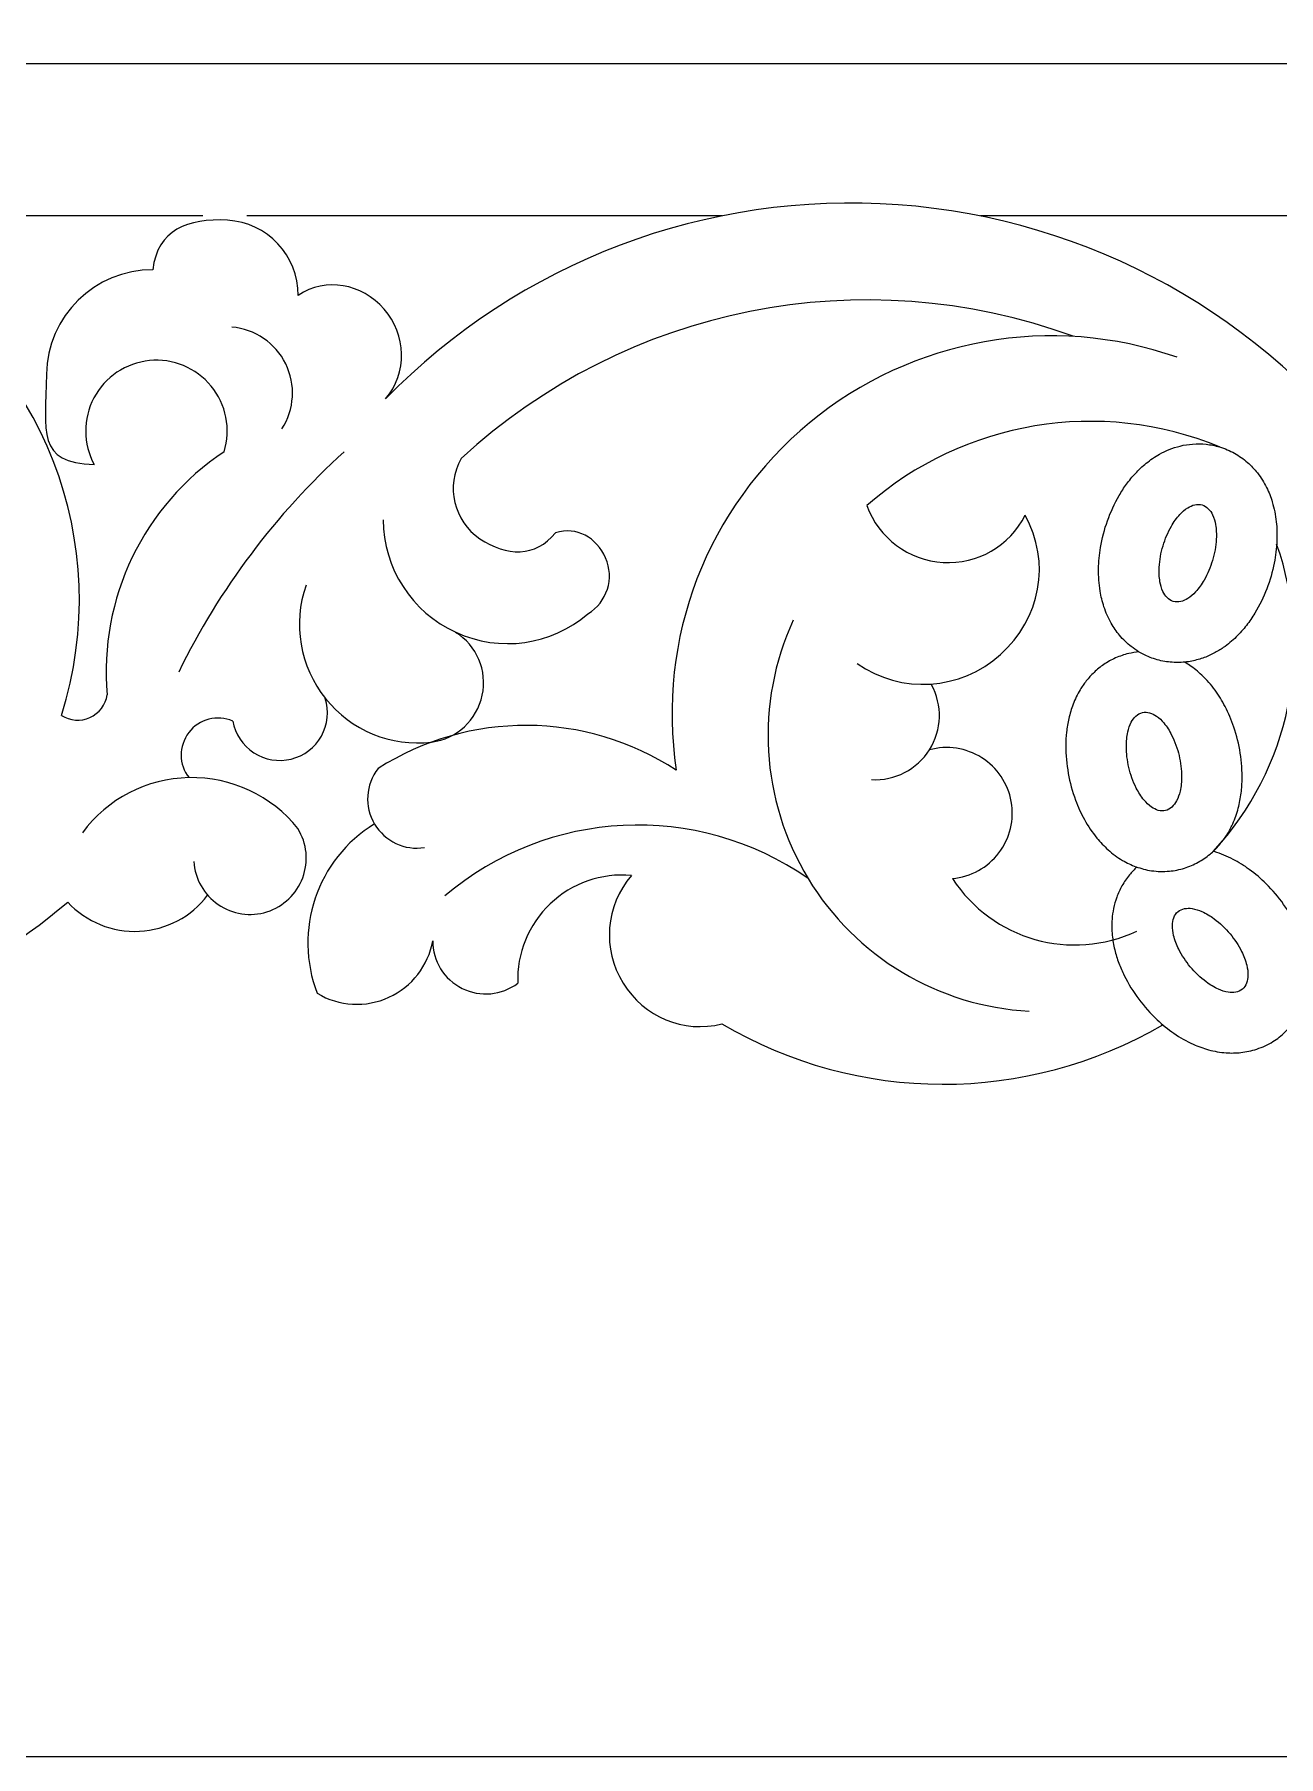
# Model space of a CAD drawing. Header units: millimetres. Extents: x 5151 to 5396, y 1629 to 1892.
# Drawn here: x 5303 to 5331.88, y 1769.91 to 1809.92 of the extents above; entities that cross this region are included whole.
import ezdxf

# ---------------------------------------------------------------- set-up
doc = ezdxf.new("R2010")
doc.units = ezdxf.units.MM
doc.header["$MEASUREMENT"] = 0
doc.layers.add('SITARA ALL', color=18, linetype='Continuous', true_color=0x000000)

msp = doc.modelspace()

# ---------------------------------------------------------------- linework, layer by layer
at = {"layer": 'SITARA ALL', "lineweight": 9}
for points, knots in [([(5151.918, 1891.909), (5151.918, 1891.909), (5395.918, 1891.909), (5395.918, 1891.909), (5395.918, 1891.909), (5395.918, 1769.909), (5395.918, 1769.909), (5395.918, 1769.909), (5151.918, 1769.909), (5151.918, 1769.909), (5151.918, 1769.909), (5151.918, 1891.909), (5151.918, 1891.909)], [0, 0, 0, 0, 0.25, 0.25, 0.25, 0.5, 0.5, 0.5, 0.75, 0.75, 0.75, 1, 1, 1, 1]), ([(5303.622, 1794.098), (5304.89, 1798.084), (5303.2, 1802.413), (5299.567, 1804.486), (5295.934, 1806.559), (5291.508, 1805.986), (5288.722, 1802.866)], [0, 0, 0, 0, 0.333333, 0.333333, 0.333333, 1, 1, 1, 1]), ([(5334.193, 1799.769), (5331.572, 1803.374), (5327.494, 1805.64), (5323.048, 1805.96), (5318.601, 1806.28), (5314.259, 1804.641), (5311.149, 1801.448)], [0, 0, 0, 0, 0.333333, 0.333333, 0.333333, 1, 1, 1, 1]), ([(5309.116, 1803.854), (5309.124, 1804.779), (5308.404, 1805.548), (5307.481, 1805.601), (5306.557, 1805.654), (5305.845, 1805.371), (5305.747, 1804.451)], [0, 0, 0, 0, 0.333333, 0.333333, 0.333333, 1, 1, 1, 1]), ([(5305.747, 1804.451), (5304.398, 1804.453), (5303.297, 1803.372), (5303.275, 1802.024), (5303.253, 1800.675), (5303.037, 1799.964), (5304.385, 1799.923)], [0, 0, 0, 0, 0.333333, 0.333333, 0.333333, 1, 1, 1, 1]), ([(5311.149, 1801.448), (5311.656, 1802.056), (5311.641, 1802.943), (5311.115, 1803.535), (5310.589, 1804.126), (5309.779, 1804.287), (5309.116, 1803.854)], [0, 0, 0, 0, 0.333333, 0.333333, 0.333333, 1, 1, 1, 1]), ([(5329.525, 1802.417), (5326.611, 1803.442), (5323.373, 1802.864), (5320.993, 1800.894), (5318.613, 1798.925), (5317.436, 1795.882), (5317.898, 1792.828)], [0, 0, 0, 0, 0.333333, 0.333333, 0.333333, 1, 1, 1, 1]), ([(5308.741, 1800.753), (5309.035, 1801.206), (5309.069, 1801.781), (5308.83, 1802.266), (5308.591, 1802.75), (5308.12, 1803.074), (5307.582, 1803.117)], [0, 0, 0, 0, 0.333333, 0.333333, 0.333333, 1, 1, 1, 1]), ([(5307.401, 1800.224), (5307.562, 1800.751), (5307.448, 1801.323), (5307.098, 1801.748), (5306.749, 1802.173), (5306.214, 1802.396), (5305.667, 1802.34), (5305.119, 1802.285), (5304.635, 1801.959), (5304.378, 1801.472), (5304.121, 1800.986), (5304.122, 1800.407), (5304.385, 1799.923)], [0, 0, 0, 0, 0.2, 0.2, 0.2, 0.4, 0.4, 0.4, 0.6, 0.6, 0.6, 1, 1, 1, 1]), ([(5330.515, 1800.334), (5330.412, 1800.365), (5330.306, 1800.386), (5330.199, 1800.397), (5330.096, 1800.408), (5329.992, 1800.409), (5329.888, 1800.402), (5329.791, 1800.394), (5329.695, 1800.379), (5329.6, 1800.356), (5329.513, 1800.335), (5329.427, 1800.307), (5329.343, 1800.274), (5329.267, 1800.243), (5329.192, 1800.207), (5329.119, 1800.166), (5329.01, 1800.105), (5328.906, 1800.034), (5328.809, 1799.955), (5328.72, 1799.882), (5328.637, 1799.804), (5328.559, 1799.72), (5328.486, 1799.64), (5328.417, 1799.557), (5328.354, 1799.469), (5328.292, 1799.385), (5328.235, 1799.297), (5328.183, 1799.207), (5328.074, 1799.02), (5327.984, 1798.823), (5327.911, 1798.62), (5327.839, 1798.417), (5327.785, 1798.209), (5327.749, 1797.997), (5327.722, 1797.833), (5327.706, 1797.668), (5327.703, 1797.501), (5327.7, 1797.329), (5327.712, 1797.156), (5327.74, 1796.986), (5327.76, 1796.862), (5327.79, 1796.74), (5327.829, 1796.621), (5327.873, 1796.488), (5327.929, 1796.36), (5327.998, 1796.239), (5328.055, 1796.14), (5328.119, 1796.046), (5328.192, 1795.959), (5328.274, 1795.861), (5328.365, 1795.773), (5328.464, 1795.695), (5328.573, 1795.61), (5328.691, 1795.538), (5328.816, 1795.481), (5328.924, 1795.431), (5329.037, 1795.394), (5329.153, 1795.368), (5329.267, 1795.342), (5329.383, 1795.329), (5329.5, 1795.327), (5329.611, 1795.325), (5329.721, 1795.334), (5329.83, 1795.352), (5329.93, 1795.37), (5330.029, 1795.396), (5330.125, 1795.429), (5330.213, 1795.46), (5330.298, 1795.497), (5330.381, 1795.541), (5330.457, 1795.58), (5330.53, 1795.625), (5330.6, 1795.673), (5330.707, 1795.747), (5330.807, 1795.83), (5330.899, 1795.921), (5330.985, 1796.005), (5331.065, 1796.095), (5331.138, 1796.189), (5331.209, 1796.28), (5331.274, 1796.375), (5331.334, 1796.473), (5331.443, 1796.653), (5331.535, 1796.841), (5331.609, 1797.038), (5331.683, 1797.232), (5331.741, 1797.433), (5331.781, 1797.637), (5331.815, 1797.807), (5331.835, 1797.979), (5331.843, 1798.152), (5331.849, 1798.3), (5331.845, 1798.448), (5331.829, 1798.594), (5331.813, 1798.751), (5331.782, 1798.906), (5331.737, 1799.057), (5331.702, 1799.171), (5331.658, 1799.283), (5331.605, 1799.39), (5331.546, 1799.51), (5331.475, 1799.624), (5331.392, 1799.73), (5331.322, 1799.819), (5331.244, 1799.901), (5331.159, 1799.976), (5331.067, 1800.057), (5330.966, 1800.128), (5330.859, 1800.188), (5330.75, 1800.249), (5330.635, 1800.298), (5330.515, 1800.334)], [0, 0, 0, 0, 0.026316, 0.026316, 0.026316, 0.052632, 0.052632, 0.052632, 0.078947, 0.078947, 0.078947, 0.105263, 0.105263, 0.105263, 0.131579, 0.131579, 0.131579, 0.157895, 0.157895, 0.157895, 0.184211, 0.184211, 0.184211, 0.210526, 0.210526, 0.210526, 0.236842, 0.236842, 0.236842, 0.263158, 0.263158, 0.263158, 0.289474, 0.289474, 0.289474, 0.315789, 0.315789, 0.315789, 0.342105, 0.342105, 0.342105, 0.368421, 0.368421, 0.368421, 0.394737, 0.394737, 0.394737, 0.421053, 0.421053, 0.421053, 0.447368, 0.447368, 0.447368, 0.473684, 0.473684, 0.473684, 0.5, 0.5, 0.5, 0.526316, 0.526316, 0.526316, 0.552632, 0.552632, 0.552632, 0.578947, 0.578947, 0.578947, 0.605263, 0.605263, 0.605263, 0.631579, 0.631579, 0.631579, 0.657895, 0.657895, 0.657895, 0.684211, 0.684211, 0.684211, 0.710526, 0.710526, 0.710526, 0.736842, 0.736842, 0.736842, 0.763158, 0.763158, 0.763158, 0.789474, 0.789474, 0.789474, 0.815789, 0.815789, 0.815789, 0.842105, 0.842105, 0.842105, 0.868421, 0.868421, 0.868421, 0.894737, 0.894737, 0.894737, 0.921053, 0.921053, 0.921053, 0.947368, 0.947368, 0.947368, 1, 1, 1, 1]), ([(5312.905, 1800.063), (5312.541, 1799.423), (5312.731, 1798.611), (5313.341, 1798.2), (5313.951, 1797.788), (5314.636, 1797.764), (5315.093, 1798.341)], [0, 0, 0, 0, 0.333333, 0.333333, 0.333333, 1, 1, 1, 1]), ([(5322.324, 1798.971), (5322.597, 1798.217), (5323.294, 1797.698), (5324.095, 1797.652), (5324.896, 1797.605), (5325.641, 1798.028), (5325.999, 1798.746)], [0, 0, 0, 0, 0.333333, 0.333333, 0.333333, 1, 1, 1, 1]), ([(5330.111, 1798.987), (5330.054, 1799.003), (5329.995, 1799.004), (5329.938, 1798.991), (5329.879, 1798.976), (5329.824, 1798.952), (5329.773, 1798.919), (5329.707, 1798.876), (5329.646, 1798.824), (5329.592, 1798.765), (5329.516, 1798.682), (5329.45, 1798.59), (5329.394, 1798.492), (5329.312, 1798.348), (5329.248, 1798.197), (5329.201, 1798.039), (5329.151, 1797.875), (5329.121, 1797.706), (5329.111, 1797.536), (5329.105, 1797.425), (5329.111, 1797.314), (5329.129, 1797.204), (5329.142, 1797.127), (5329.165, 1797.051), (5329.197, 1796.979), (5329.222, 1796.925), (5329.256, 1796.876), (5329.297, 1796.833), (5329.336, 1796.792), (5329.384, 1796.763), (5329.438, 1796.746), (5329.494, 1796.73), (5329.554, 1796.729), (5329.61, 1796.742), (5329.669, 1796.757), (5329.725, 1796.781), (5329.775, 1796.814), (5329.842, 1796.857), (5329.903, 1796.909), (5329.956, 1796.968), (5330.032, 1797.051), (5330.099, 1797.143), (5330.154, 1797.242), (5330.236, 1797.385), (5330.301, 1797.536), (5330.348, 1797.694), (5330.397, 1797.858), (5330.427, 1798.027), (5330.437, 1798.197), (5330.443, 1798.308), (5330.437, 1798.419), (5330.419, 1798.529), (5330.406, 1798.606), (5330.383, 1798.682), (5330.351, 1798.754), (5330.326, 1798.808), (5330.293, 1798.858), (5330.251, 1798.9), (5330.212, 1798.941), (5330.164, 1798.97), (5330.111, 1798.987)], [0, 0, 0, 0, 0.05, 0.05, 0.05, 0.1, 0.1, 0.1, 0.15, 0.15, 0.15, 0.2, 0.2, 0.2, 0.25, 0.25, 0.25, 0.3, 0.3, 0.3, 0.35, 0.35, 0.35, 0.4, 0.4, 0.4, 0.45, 0.45, 0.45, 0.5, 0.5, 0.5, 0.55, 0.55, 0.55, 0.6, 0.6, 0.6, 0.65, 0.65, 0.65, 0.7, 0.7, 0.7, 0.75, 0.75, 0.75, 0.8, 0.8, 0.8, 0.85, 0.85, 0.85, 0.9, 0.9, 0.9, 0.95, 0.95, 0.95, 1, 1, 1, 1]), ([(5311.096, 1798.643), (5311.098, 1797.517), (5311.757, 1796.495), (5312.781, 1796.028), (5313.806, 1795.561), (5314.995, 1795.722), (5315.847, 1796.459)], [0, 0, 0, 0, 0.333333, 0.333333, 0.333333, 1, 1, 1, 1]), ([(5315.847, 1796.459), (5316.292, 1796.725), (5316.468, 1797.282), (5316.258, 1797.756), (5316.048, 1798.23), (5315.589, 1798.492), (5315.093, 1798.341)], [0, 0, 0, 0, 0.333333, 0.333333, 0.333333, 1, 1, 1, 1]), ([(5322.099, 1795.3), (5323.122, 1794.587), (5324.501, 1794.675), (5325.426, 1795.511), (5326.351, 1796.347), (5326.606, 1797.657), (5325.999, 1798.746)], [0, 0, 0, 0, 0.333333, 0.333333, 0.333333, 1, 1, 1, 1]), ([(5273.96, 1797.214), (5276.255, 1791.587), (5281.099, 1787.393), (5286.996, 1785.925), (5292.894, 1784.458), (5299.104, 1785.864), (5303.769, 1789.759)], [0, 0, 0, 0, 0.333333, 0.333333, 0.333333, 1, 1, 1, 1]), ([(5309.303, 1797.124), (5308.989, 1796.227), (5309.16, 1795.231), (5309.755, 1794.49), (5310.349, 1793.749), (5311.275, 1793.365), (5312.218, 1793.477)], [0, 0, 0, 0, 0.333333, 0.333333, 0.333333, 1, 1, 1, 1]), ([(5312.218, 1793.477), (5312.801, 1793.554), (5313.272, 1793.989), (5313.393, 1794.564), (5313.515, 1795.139), (5313.273, 1795.721), (5312.771, 1796.027)], [0, 0, 0, 0, 0.333333, 0.333333, 0.333333, 1, 1, 1, 1]), ([(5320.612, 1796.306), (5319.727, 1794.374), (5319.857, 1792.128), (5320.959, 1790.31), (5322.06, 1788.492), (5323.973, 1787.338), (5326.096, 1787.228)], [0, 0, 0, 0, 0.333333, 0.333333, 0.333333, 1, 1, 1, 1]), ([(5328.403, 1795.534), (5328.298, 1795.509), (5328.196, 1795.475), (5328.097, 1795.431), (5328.002, 1795.389), (5327.911, 1795.338), (5327.826, 1795.28), (5327.745, 1795.225), (5327.669, 1795.164), (5327.599, 1795.097), (5327.533, 1795.035), (5327.473, 1794.968), (5327.417, 1794.898), (5327.366, 1794.832), (5327.319, 1794.764), (5327.276, 1794.693), (5327.212, 1794.585), (5327.157, 1794.472), (5327.112, 1794.355), (5327.071, 1794.248), (5327.038, 1794.138), (5327.013, 1794.026), (5326.989, 1793.921), (5326.971, 1793.814), (5326.96, 1793.707), (5326.949, 1793.603), (5326.943, 1793.499), (5326.942, 1793.394), (5326.942, 1793.178), (5326.961, 1792.963), (5327, 1792.75), (5327.038, 1792.539), (5327.095, 1792.331), (5327.169, 1792.13), (5327.227, 1791.974), (5327.296, 1791.822), (5327.376, 1791.677), (5327.459, 1791.525), (5327.556, 1791.382), (5327.665, 1791.248), (5327.744, 1791.151), (5327.831, 1791.06), (5327.925, 1790.976), (5328.028, 1790.883), (5328.141, 1790.8), (5328.261, 1790.729), (5328.359, 1790.671), (5328.462, 1790.622), (5328.569, 1790.583), (5328.688, 1790.539), (5328.811, 1790.508), (5328.936, 1790.489), (5329.073, 1790.47), (5329.211, 1790.466), (5329.348, 1790.479), (5329.467, 1790.491), (5329.583, 1790.514), (5329.696, 1790.549), (5329.808, 1790.584), (5329.916, 1790.63), (5330.018, 1790.687), (5330.115, 1790.74), (5330.206, 1790.803), (5330.291, 1790.873), (5330.369, 1790.938), (5330.442, 1791.01), (5330.508, 1791.087), (5330.569, 1791.158), (5330.625, 1791.232), (5330.675, 1791.311), (5330.721, 1791.383), (5330.762, 1791.458), (5330.799, 1791.535), (5330.855, 1791.653), (5330.9, 1791.774), (5330.935, 1791.899), (5330.967, 1792.015), (5330.992, 1792.132), (5331.009, 1792.251), (5331.024, 1792.365), (5331.034, 1792.48), (5331.037, 1792.594), (5331.041, 1792.804), (5331.027, 1793.014), (5330.994, 1793.221), (5330.961, 1793.426), (5330.911, 1793.629), (5330.844, 1793.826), (5330.789, 1793.99), (5330.721, 1794.15), (5330.641, 1794.304), (5330.573, 1794.435), (5330.496, 1794.561), (5330.409, 1794.68), (5330.317, 1794.808), (5330.213, 1794.927), (5330.098, 1795.035), (5330.011, 1795.117), (5329.918, 1795.192), (5329.819, 1795.259), (5329.779, 1795.285), (5329.738, 1795.311), (5329.696, 1795.335)], [0, 0, 0, 0, 0.028571, 0.028571, 0.028571, 0.057143, 0.057143, 0.057143, 0.085714, 0.085714, 0.085714, 0.114286, 0.114286, 0.114286, 0.142857, 0.142857, 0.142857, 0.171429, 0.171429, 0.171429, 0.2, 0.2, 0.2, 0.228571, 0.228571, 0.228571, 0.257143, 0.257143, 0.257143, 0.285714, 0.285714, 0.285714, 0.314286, 0.314286, 0.314286, 0.342857, 0.342857, 0.342857, 0.371429, 0.371429, 0.371429, 0.4, 0.4, 0.4, 0.428571, 0.428571, 0.428571, 0.457143, 0.457143, 0.457143, 0.485714, 0.485714, 0.485714, 0.514286, 0.514286, 0.514286, 0.542857, 0.542857, 0.542857, 0.571429, 0.571429, 0.571429, 0.6, 0.6, 0.6, 0.628571, 0.628571, 0.628571, 0.657143, 0.657143, 0.657143, 0.685714, 0.685714, 0.685714, 0.714286, 0.714286, 0.714286, 0.742857, 0.742857, 0.742857, 0.771429, 0.771429, 0.771429, 0.8, 0.8, 0.8, 0.828571, 0.828571, 0.828571, 0.857143, 0.857143, 0.857143, 0.885714, 0.885714, 0.885714, 0.914286, 0.914286, 0.914286, 0.942857, 0.942857, 0.942857, 1, 1, 1, 1]), ([(5322.434, 1792.606), (5322.975, 1792.575), (5323.491, 1792.842), (5323.779, 1793.301), (5324.067, 1793.76), (5324.085, 1794.335), (5323.822, 1794.809)], [0, 0, 0, 0, 0.333333, 0.333333, 0.333333, 1, 1, 1, 1]), ([(5303.622, 1794.098), (5303.82, 1793.971), (5304.07, 1793.952), (5304.285, 1794.049), (5304.5, 1794.146), (5304.651, 1794.343), (5304.687, 1794.576)], [0, 0, 0, 0, 0.333333, 0.333333, 0.333333, 1, 1, 1, 1]), ([(5307.603, 1793.965), (5307.658, 1793.663), (5307.834, 1793.398), (5308.091, 1793.231), (5308.348, 1793.064), (5308.66, 1793.011), (5308.958, 1793.084), (5309.255, 1793.158), (5309.509, 1793.351), (5309.659, 1793.618), (5309.809, 1793.885), (5309.842, 1794.2), (5309.75, 1794.492)], [0, 0, 0, 0, 0.2, 0.2, 0.2, 0.4, 0.4, 0.4, 0.6, 0.6, 0.6, 1, 1, 1, 1]), ([(5307.603, 1793.965), (5307.241, 1794.123), (5306.818, 1794.012), (5306.58, 1793.697), (5306.342, 1793.382), (5306.339, 1792.959), (5306.589, 1792.654)], [0, 0, 0, 0, 0.333333, 0.333333, 0.333333, 1, 1, 1, 1]), ([(5328.723, 1794.164), (5328.666, 1794.15), (5328.614, 1794.122), (5328.572, 1794.081), (5328.528, 1794.04), (5328.492, 1793.991), (5328.464, 1793.938), (5328.428, 1793.867), (5328.401, 1793.792), (5328.384, 1793.714), (5328.36, 1793.603), (5328.348, 1793.491), (5328.349, 1793.378), (5328.349, 1793.213), (5328.369, 1793.049), (5328.407, 1792.889), (5328.445, 1792.722), (5328.504, 1792.561), (5328.58, 1792.408), (5328.63, 1792.309), (5328.691, 1792.216), (5328.761, 1792.13), (5328.811, 1792.069), (5328.868, 1792.015), (5328.932, 1791.969), (5328.98, 1791.934), (5329.034, 1791.908), (5329.091, 1791.891), (5329.145, 1791.876), (5329.202, 1791.874), (5329.257, 1791.886), (5329.313, 1791.9), (5329.366, 1791.929), (5329.408, 1791.969), (5329.452, 1792.011), (5329.488, 1792.059), (5329.515, 1792.113), (5329.552, 1792.184), (5329.579, 1792.259), (5329.596, 1792.337), (5329.62, 1792.447), (5329.632, 1792.56), (5329.631, 1792.673), (5329.63, 1792.838), (5329.611, 1793.002), (5329.573, 1793.162), (5329.535, 1793.328), (5329.476, 1793.49), (5329.4, 1793.642), (5329.35, 1793.742), (5329.289, 1793.835), (5329.219, 1793.921), (5329.169, 1793.982), (5329.112, 1794.036), (5329.048, 1794.082), (5329, 1794.117), (5328.946, 1794.143), (5328.889, 1794.159), (5328.835, 1794.175), (5328.778, 1794.177), (5328.723, 1794.164)], [0, 0, 0, 0, 0.05, 0.05, 0.05, 0.1, 0.1, 0.1, 0.15, 0.15, 0.15, 0.2, 0.2, 0.2, 0.25, 0.25, 0.25, 0.3, 0.3, 0.3, 0.35, 0.35, 0.35, 0.4, 0.4, 0.4, 0.45, 0.45, 0.45, 0.5, 0.5, 0.5, 0.55, 0.55, 0.55, 0.6, 0.6, 0.6, 0.65, 0.65, 0.65, 0.7, 0.7, 0.7, 0.75, 0.75, 0.75, 0.8, 0.8, 0.8, 0.85, 0.85, 0.85, 0.9, 0.9, 0.9, 0.95, 0.95, 0.95, 1, 1, 1, 1]), ([(5324.312, 1790.308), (5324.739, 1790.346), (5325.129, 1790.562), (5325.388, 1790.902), (5325.648, 1791.242), (5325.753, 1791.673), (5325.677, 1792.094), (5325.602, 1792.515), (5325.353, 1792.885), (5324.991, 1793.114), (5324.63, 1793.342), (5324.191, 1793.41), (5323.778, 1793.297)], [0, 0, 0, 0, 0.2, 0.2, 0.2, 0.4, 0.4, 0.4, 0.6, 0.6, 0.6, 1, 1, 1, 1]), ([(5310.974, 1792.862), (5310.685, 1792.49), (5310.653, 1791.979), (5310.894, 1791.574), (5311.135, 1791.169), (5311.591, 1790.952), (5312.055, 1791.03)], [0, 0, 0, 0, 0.333333, 0.333333, 0.333333, 1, 1, 1, 1]), ([(5309.114, 1791.466), (5308.502, 1792.233), (5307.567, 1792.672), (5306.585, 1792.652), (5305.604, 1792.632), (5304.692, 1792.163), (5304.11, 1791.372)], [0, 0, 0, 0, 0.333333, 0.333333, 0.333333, 1, 1, 1, 1]), ([(5306.698, 1790.703), (5306.722, 1790.3), (5306.931, 1789.932), (5307.263, 1789.704), (5307.595, 1789.476), (5308.011, 1789.413), (5308.395, 1789.535), (5308.779, 1789.657), (5309.086, 1789.949), (5309.226, 1790.327), (5309.366, 1790.704), (5309.326, 1791.123), (5309.114, 1791.466)], [0, 0, 0, 0, 0.2, 0.2, 0.2, 0.4, 0.4, 0.4, 0.6, 0.6, 0.6, 1, 1, 1, 1]), ([(5328.595, 1790.574), (5328.533, 1790.518), (5328.476, 1790.458), (5328.423, 1790.394), (5328.357, 1790.314), (5328.298, 1790.228), (5328.247, 1790.137), (5328.199, 1790.052), (5328.159, 1789.964), (5328.125, 1789.872), (5328.095, 1789.787), (5328.07, 1789.701), (5328.052, 1789.613), (5328.035, 1789.531), (5328.024, 1789.449), (5328.017, 1789.366), (5328.008, 1789.241), (5328.009, 1789.116), (5328.021, 1788.991), (5328.033, 1788.877), (5328.052, 1788.764), (5328.079, 1788.653), (5328.105, 1788.548), (5328.136, 1788.444), (5328.174, 1788.343), (5328.21, 1788.245), (5328.252, 1788.149), (5328.298, 1788.055), (5328.394, 1787.862), (5328.507, 1787.677), (5328.637, 1787.505), (5328.765, 1787.332), (5328.909, 1787.172), (5329.066, 1787.025), (5329.187, 1786.911), (5329.316, 1786.807), (5329.453, 1786.712), (5329.594, 1786.614), (5329.745, 1786.528), (5329.902, 1786.457), (5330.017, 1786.405), (5330.135, 1786.363), (5330.256, 1786.329), (5330.391, 1786.292), (5330.528, 1786.269), (5330.668, 1786.259), (5330.781, 1786.251), (5330.895, 1786.253), (5331.008, 1786.265), (5331.134, 1786.279), (5331.258, 1786.306), (5331.379, 1786.346), (5331.51, 1786.389), (5331.635, 1786.448), (5331.752, 1786.52), (5331.853, 1786.583), (5331.946, 1786.656), (5332.032, 1786.738), (5332.116, 1786.819), (5332.192, 1786.909), (5332.259, 1787.005), (5332.321, 1787.096), (5332.375, 1787.193), (5332.42, 1787.294), (5332.461, 1787.387), (5332.494, 1787.483), (5332.519, 1787.582), (5332.542, 1787.672), (5332.558, 1787.764), (5332.568, 1787.857), (5332.577, 1787.942), (5332.58, 1788.027), (5332.579, 1788.113), (5332.576, 1788.242), (5332.563, 1788.372), (5332.538, 1788.499), (5332.516, 1788.617), (5332.485, 1788.733), (5332.447, 1788.847), (5332.41, 1788.956), (5332.368, 1789.063), (5332.319, 1789.167), (5332.23, 1789.356), (5332.123, 1789.538), (5332.001, 1789.708), (5331.88, 1789.878), (5331.745, 1790.036), (5331.597, 1790.183), (5331.474, 1790.305), (5331.342, 1790.418), (5331.202, 1790.52), (5331.083, 1790.607), (5330.957, 1790.685), (5330.827, 1790.753), (5330.687, 1790.827), (5330.541, 1790.887), (5330.39, 1790.932), (5330.39, 1790.932), (5330.366, 1790.939), (5330.366, 1790.939)], [0, 0, 0, 0, 0.029412, 0.029412, 0.029412, 0.058824, 0.058824, 0.058824, 0.088235, 0.088235, 0.088235, 0.117647, 0.117647, 0.117647, 0.147059, 0.147059, 0.147059, 0.176471, 0.176471, 0.176471, 0.205882, 0.205882, 0.205882, 0.235294, 0.235294, 0.235294, 0.264706, 0.264706, 0.264706, 0.294118, 0.294118, 0.294118, 0.323529, 0.323529, 0.323529, 0.352941, 0.352941, 0.352941, 0.382353, 0.382353, 0.382353, 0.411765, 0.411765, 0.411765, 0.441176, 0.441176, 0.441176, 0.470588, 0.470588, 0.470588, 0.5, 0.5, 0.5, 0.529412, 0.529412, 0.529412, 0.558824, 0.558824, 0.558824, 0.588235, 0.588235, 0.588235, 0.617647, 0.617647, 0.617647, 0.647059, 0.647059, 0.647059, 0.676471, 0.676471, 0.676471, 0.705882, 0.705882, 0.705882, 0.735294, 0.735294, 0.735294, 0.764706, 0.764706, 0.764706, 0.794118, 0.794118, 0.794118, 0.823529, 0.823529, 0.823529, 0.852941, 0.852941, 0.852941, 0.882353, 0.882353, 0.882353, 0.911765, 0.911765, 0.911765, 0.941176, 0.941176, 0.941176, 1, 1, 1, 1]), ([(5316.856, 1790.379), (5316.162, 1790.44), (5315.476, 1790.2), (5314.972, 1789.72), (5314.467, 1789.241), (5314.193, 1788.571), (5314.218, 1787.876)], [0, 0, 0, 0, 0.333333, 0.333333, 0.333333, 1, 1, 1, 1]), ([(5316.856, 1790.379), (5316.254, 1789.677), (5316.176, 1788.666), (5316.662, 1787.88), (5317.149, 1787.094), (5318.062, 1786.706), (5318.959, 1786.931)], [0, 0, 0, 0, 0.333333, 0.333333, 0.333333, 1, 1, 1, 1]), ([(5303.769, 1789.759), (5304.196, 1789.298), (5304.806, 1789.051), (5305.433, 1789.083), (5306.061, 1789.115), (5306.64, 1789.42), (5307.018, 1789.921)], [0, 0, 0, 0, 0.333333, 0.333333, 0.333333, 1, 1, 1, 1]), ([(5329.548, 1789.539), (5329.504, 1789.501), (5329.469, 1789.453), (5329.449, 1789.397), (5329.429, 1789.341), (5329.418, 1789.281), (5329.418, 1789.221), (5329.417, 1789.141), (5329.426, 1789.062), (5329.446, 1788.985), (5329.473, 1788.875), (5329.513, 1788.769), (5329.564, 1788.668), (5329.638, 1788.521), (5329.729, 1788.383), (5329.834, 1788.257), (5329.943, 1788.125), (5330.067, 1788.006), (5330.204, 1787.904), (5330.293, 1787.837), (5330.388, 1787.781), (5330.49, 1787.735), (5330.561, 1787.703), (5330.637, 1787.68), (5330.714, 1787.668), (5330.773, 1787.658), (5330.833, 1787.658), (5330.892, 1787.669), (5330.947, 1787.679), (5330.998, 1787.703), (5331.042, 1787.739), (5331.087, 1787.776), (5331.121, 1787.825), (5331.141, 1787.88), (5331.161, 1787.937), (5331.172, 1787.997), (5331.172, 1788.057), (5331.173, 1788.136), (5331.164, 1788.216), (5331.144, 1788.293), (5331.117, 1788.403), (5331.077, 1788.509), (5331.026, 1788.61), (5330.952, 1788.757), (5330.861, 1788.895), (5330.756, 1789.021), (5330.647, 1789.153), (5330.523, 1789.272), (5330.386, 1789.374), (5330.298, 1789.441), (5330.202, 1789.497), (5330.1, 1789.543), (5330.029, 1789.575), (5329.953, 1789.598), (5329.876, 1789.61), (5329.817, 1789.62), (5329.757, 1789.619), (5329.698, 1789.609), (5329.643, 1789.598), (5329.592, 1789.575), (5329.548, 1789.539)], [0, 0, 0, 0, 0.05, 0.05, 0.05, 0.1, 0.1, 0.1, 0.15, 0.15, 0.15, 0.2, 0.2, 0.2, 0.25, 0.25, 0.25, 0.3, 0.3, 0.3, 0.35, 0.35, 0.35, 0.4, 0.4, 0.4, 0.45, 0.45, 0.45, 0.5, 0.5, 0.5, 0.55, 0.55, 0.55, 0.6, 0.6, 0.6, 0.65, 0.65, 0.65, 0.7, 0.7, 0.7, 0.75, 0.75, 0.75, 0.8, 0.8, 0.8, 0.85, 0.85, 0.85, 0.9, 0.9, 0.9, 0.95, 0.95, 0.95, 1, 1, 1, 1]), ([(5309.562, 1787.641), (5310.067, 1787.337), (5310.69, 1787.303), (5311.226, 1787.548), (5311.762, 1787.793), (5312.142, 1788.282), (5312.243, 1788.862)], [0, 0, 0, 0, 0.333333, 0.333333, 0.333333, 1, 1, 1, 1]), ([(5312.243, 1788.862), (5312.242, 1788.393), (5312.508, 1787.965), (5312.928, 1787.756), (5313.348, 1787.548), (5313.845, 1787.592), (5314.218, 1787.876)], [0, 0, 0, 0, 0.333333, 0.333333, 0.333333, 1, 1, 1, 1])]:
    msp.add_open_spline(points, degree=3, knots=knots, dxfattribs=at)
for points in [[(5153.918, 1809.245), (5153.918, 1809.245), (5353.918, 1809.245), (5353.918, 1809.245)], [(5306.903, 1805.704), (5306.903, 1805.704), (5295.916, 1805.704), (5295.916, 1805.704)], [(5318.963, 1805.704), (5318.963, 1805.704), (5307.931, 1805.704), (5307.931, 1805.704)], [(5336.979, 1805.704), (5336.979, 1805.704), (5324.963, 1805.704), (5324.963, 1805.704)], [(5327.111, 1802.905), (5322.215, 1804.694), (5316.734, 1803.6), (5312.905, 1800.063)], [(5330.515, 1800.334), (5327.747, 1801.476), (5324.572, 1800.949), (5322.324, 1798.971)], [(5307.401, 1800.224), (5305.53, 1798.979), (5304.489, 1796.814), (5304.687, 1794.576)], [(5310.191, 1800.224), (5308.596, 1798.776), (5307.291, 1797.039), (5306.346, 1795.103)], [(5330.366, 1790.939), (5332.148, 1792.858), (5332.717, 1795.606), (5331.838, 1798.073)], [(5328.642, 1795.572), (5328.562, 1795.565), (5328.482, 1795.552), (5328.403, 1795.534)], [(5317.898, 1792.828), (5315.795, 1794.197), (5313.089, 1794.212), (5310.974, 1792.862)], [(5320.95, 1790.315), (5318.371, 1792.102), (5314.917, 1791.934), (5312.526, 1789.902)], [(5310.889, 1791.576), (5309.558, 1790.753), (5309, 1789.102), (5309.562, 1787.641)], [(5324.312, 1790.308), (5325.234, 1788.886), (5327.063, 1788.364), (5328.595, 1789.088)], [(5318.959, 1786.931), (5322.116, 1785.069), (5326.03, 1785.06), (5329.194, 1786.91)]]:
    msp.add_open_spline(points, degree=3, dxfattribs=at)

doc.saveas('drawing.dxf')
